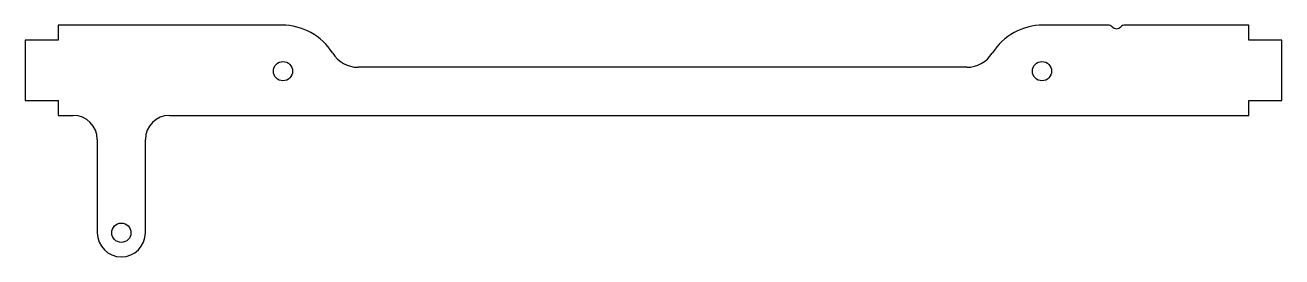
# Model space of a CAD drawing. Header units: millimetres. Extents: x -186 to 23, y -142 to -103.
import ezdxf

# ---------------------------------------------------------------- set-up
doc = ezdxf.new("R2010")
doc.units = ezdxf.units.MM
doc.layers.get('0').update_dxf_attribs({"linetype": 'CONTINUOUS'})

msp = doc.modelspace()

# ---------------------------------------------------------------- linework, layer by layer
for p, q in [((-143.28, -103.4), (-180.46, -103.4)), ((-180.46, -103.4), (-180.46, -105.9)), ((-5.91, -103.4), (-16.7, -103.4)), ((17.5, -103.4), (-3.09, -103.4)), ((17.5, -105.9), (17.5, -103.4)), ((-180.46, -105.9), (-185.96, -105.9)), ((-185.96, -105.9), (-185.96, -115.9)), ((23, -105.9), (17.5, -105.9)), ((23, -115.9), (23, -105.9)), ((-29.39, -110.4), (-130.59, -110.4)), ((-185.96, -115.9), (-180.46, -115.9)), ((-180.46, -115.9), (-180.46, -118.4)), ((17.5, -118.4), (17.5, -115.9)), ((17.5, -115.9), (23, -115.9)), ((-180.46, -118.4), (-177.96, -118.4)), ((-161.96, -118.4), (3, -118.4)), ((3, -118.4), (11, -118.4)), ((11, -118.4), (17.5, -118.4)), ((-173.96, -122.4), (-173.96, -137.9)), ((-165.96, -137.9), (-165.96, -122.4))]:
    msp.add_line(p, q)
for centre in [(-143.09, -111.05), (-16.89, -111.05), (-169.96, -137.9)]:
    msp.add_circle(centre, 1.6)
for centre, radius, start, end in [((-143.28, -113.4), 10, 32.231, 90), ((-16.7, -113.4), 10, 90, 147.769), ((-5.91, -104.4), 1, 45, 90), ((-4.5, -102.99), 1, 225, 315), ((-3.09, -104.4), 1, 90, 135), ((-130.59, -105.4), 5, 212.231, 270), ((-29.39, -105.4), 5, 270, 327.769), ((-177.96, -122.4), 4, 0, 90), ((-161.96, -122.4), 4, 90, 180), ((-169.96, -137.9), 4, -180, 0)]:
    msp.add_arc(centre, radius, start, end)

doc.saveas('drawing.dxf')
